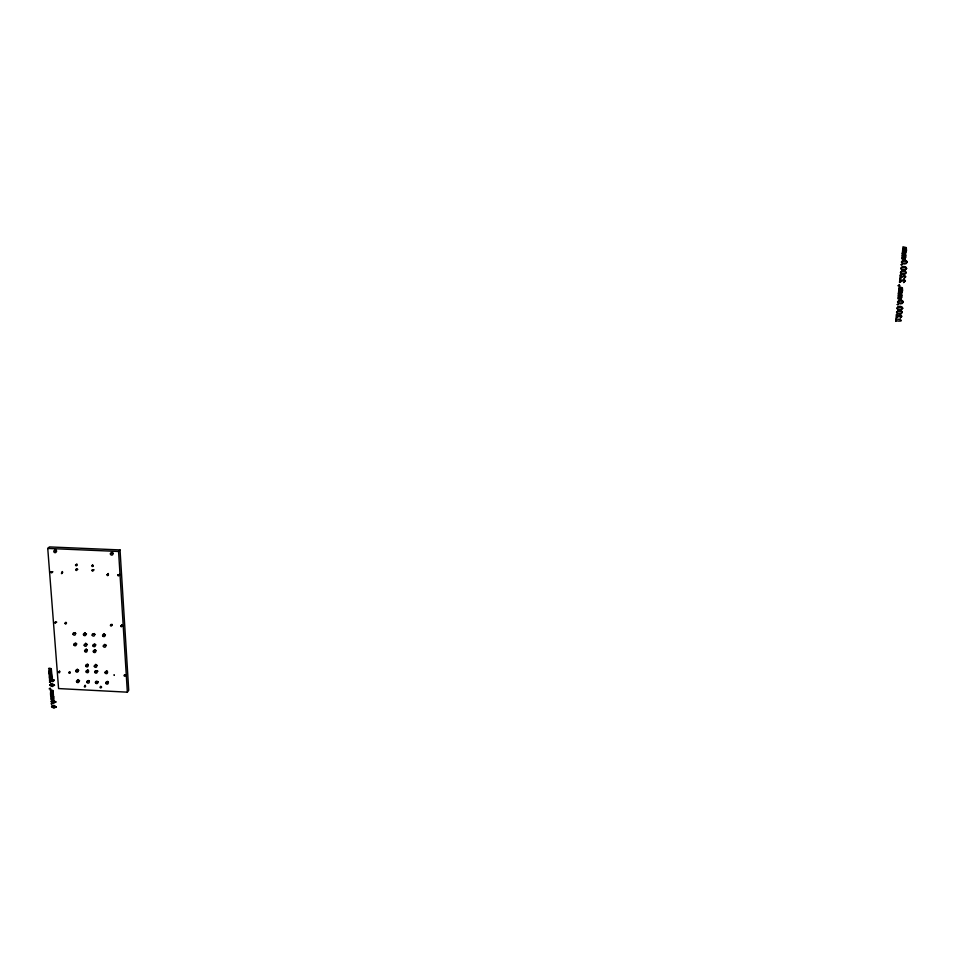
<?xml version="1.0" encoding="UTF-8"?>
<svg xmlns="http://www.w3.org/2000/svg" width="955" height="955" viewBox="0 0 955 955"><rect width="100%" height="100%" fill="white"/><g stroke="black" fill="none" stroke-linecap="round" stroke-linejoin="round"><path stroke-width="1.43" d="M48.98 673.012L51.713 673.132L51.284 668.679C47.726 667.056 47.607 670.076 51.116 669.168C50.543 670.529 46.019 670.685 51.212 670.935L51.224 672.117L48.86 671.532L49.015 674.588L51.522 674.326C51.009 675.674 46.437 675.842 51.606 676.092L51.63 677.262L49.266 676.677L49.302 678.146L52.119 678.277L52.406 677.346L51.689 673.836L48.992 673.132M52.871 571.699L52.227 572.343L51.474 571.627M56.739 622.147C53.05 621.657 56.333 625.179 55.354 622.075M76.925 565.288L76.173 564.572L76.83 563.928M76.555 568.667L76.878 569.61L77.821 569.407M65.823 622.242L66.504 623.269M74.383 632.795L75.397 633.738L75.314 632.592M92.444 564.93L93.124 565.981M94.091 569.789L93.435 570.433L92.683 569.729M86.105 633.69L84.84 633.965L85.365 632.998M79.146 680.581L77.88 680.843L78.752 680.008M86.857 644.291L85.58 644.553L86.463 643.694M93.471 633.714L94.485 634.669L94.402 633.523M96.025 670.744L96.682 671.747L97.219 670.804M105.229 634.621L103.952 634.884L104.489 633.917M105.933 645.222L104.656 645.496L105.551 644.637M100.669 686.239L101.672 687.17M121.572 624.916L121.882 625.835L122.825 625.644M127.349 692.172L128.734 690.286L120.032 549.925L49.409 546.917L47.75 548.433L58.577 688.567L127.349 692.172L118.575 551.465L120.032 549.925M62.29 571.52L62.385 572.702M111.986 552.539C110.876 554.974 114.803 552.742 111.986 552.539A1.289 1.158 36.8 0 0 113.036 553.566M59.449 670.899L59.532 672.034M94.843 649.937C93.781 652.265 97.589 650.14 94.843 649.937A1.253 1.11 33.4 0 0 95.87 650.761M88.648 671.019L87.335 670.625L88.326 670.112M95.858 664.728L96.288 665.957L96.825 665.014M89.328 680.784L88.075 681.046L89.376 681.44M85.114 685.189C86.642 688.662 82.214 685.976 85.544 686.418M107.617 671.986L106.303 671.592L107.306 671.078M97.983 681.882L96.67 681.488M100.633 686.86C102.615 689.295 97.685 687.075 101.29 686.597M106.924 682.348L107.688 682.061M124.616 675.09C126.824 677.429 121.655 675.46 125.296 674.851M84.697 686.048L85.496 685.762M96.574 681.81L97.362 681.524A1.242 1.098 32.2 0 0 97.935 681.703M87.967 681.369L88.755 681.082M106.22 671.89L106.996 671.628M77.642 680.831L78.453 680.545M95.858 671.365L96.646 671.102M87.227 670.923L88.027 670.661M95.452 665.563L96.24 665.301M69.297 672.248C71.697 674.552 66.289 672.618 70.133 672.01M76.878 670.386L77.701 670.124M86.809 665.122L87.621 664.871M58.983 671.723C61.407 674.015 55.963 672.081 59.831 671.484M94.438 650.749L95.225 650.522M85.771 650.319L86.571 650.092M104.465 645.413L105.241 645.186M94.032 644.9L94.832 644.673M85.353 644.47L86.165 644.255M74.956 643.957L75.779 643.742M103.749 634.8L104.537 634.586M93.303 634.287L94.103 634.084M121.44 625.477L122.192 625.274M84.601 633.869L85.413 633.654M110.923 624.94C113.406 627.232 107.903 625.37 111.711 624.773M74.18 633.356L75.003 633.153M65.609 622.803L66.444 622.612M55.772 550.032L55.199 550.355A1.289 1.146 38.4 0 0 53.838 551.739A1.289 1.146 38.4 0 0 55.951 552.372A1.289 1.146 38.4 0 0 55.247 550.331L55.879 551.405L56.417 550.402M55.187 622.302L56.047 622.111M108.381 573.477L107.724 574.134L108.476 574.838M112.093 625.37L111.078 624.415L112.296 624.475M86.523 649.436L86.272 650.641L87.144 649.794M114.123 674.743C114.612 675.913 113.884 674.887 114.17 675.4M125.678 675.424L124.604 674.815M61.753 572.212C60.678 575.805 63.078 571.782 62.696 572.129M118.408 574.731C120.437 577.321 115.352 574.862 119.029 574.635M107.64 574.277L108.428 574.158M92.575 569.86L93.387 569.753M76.352 569.144L77.188 569.037M51.295 571.735C53.778 574.194 48.204 571.985 52.179 571.663M92.265 565.372C94.76 567.795 89.185 565.682 93.077 565.3M76.042 564.68C78.525 567.115 72.95 564.954 76.878 564.608M111.592 553.231L112.38 553.148M54.96 550.796L55.832 550.725M902.356 253.171C903.227 252.108 907.728 253.767 905.734 251.989L906.522 250.699L906.283 247.584L902.976 246.796L902.797 248.646L905.388 248.109L906.259 248.813L905.65 249.709L902.75 249.04L902.571 250.914L904.803 250.365L906.044 251.046L905.447 251.953L902.535 251.308L902.153 255.176L904.743 254.651L905.627 255.355L905.018 256.238L902.224 255.57L901.938 257.444L905.053 256.99L904.803 258.483C896.745 257.289 906.88 261.407 905.089 258.519L905.889 257.229L905.638 254.126L902.344 253.326M898.464 293.209C899.3 292.063 903.752 293.877 901.818 292.051L902.606 290.774L902.356 287.706L899.073 286.918L898.894 288.744L901.472 288.231L902.344 288.923L901.735 289.795L898.858 289.126L898.679 290.988L900.899 290.439L902.129 291.12L901.532 292.015L898.643 291.371L898.273 295.179L900.84 294.665L901.711 295.358L901.114 296.229L898.345 295.561L898.058 297.411L901.138 296.969L900.899 298.438C892.949 297.28 902.869 301.231 901.186 298.473L901.974 297.208L901.723 294.152L898.452 293.352M47.75 548.433L118.575 551.465M50.615 694.774L53.432 694.918L52.991 690.501C49.505 688.889 49.35 691.898 52.835 690.99C52.25 692.327 47.762 692.482 52.919 692.745L52.931 693.903L50.496 693.318L50.734 696.35L53.241 696.088C52.656 697.437 48.168 697.58 53.325 697.842L53.337 699L50.902 698.415L51.021 699.872L53.826 700.015L53.898 696.326L50.627 694.906M78 669.574C75.612 669.228 78.62 672.129 78.262 669.837M70.181 672.666L69.44 671.974M76.078 643.181L75.827 644.398L75.385 643.145A1.253 1.11 34.2 0 0 76.913 643.992M95.13 644.124L94.867 645.341L94.438 644.088A1.253 1.11 33.6 0 0 96.025 644.912M119.614 574.313L119.423 575.244L118.325 574.6M87.406 650.355A1.253 1.11 33.6 0 1 86.141 648.839M95.082 634.371A1.265 1.11 34 0 1 93.757 633.595M105.456 634.872A1.265 1.11 33.7 0 1 104.059 633.75M106.399 645.425A1.253 1.11 33.3 0 1 104.764 644.291M87.394 644.482A1.253 1.11 33.9 0 1 85.711 643.097M86.523 633.929A1.265 1.11 34.3 0 1 84.959 632.688M75.851 633.44A1.265 1.11 34.6 0 1 74.765 632.795M97.028 665.539A1.253 1.098 32.8 0 1 95.775 664.298M88.182 665.062A1.253 1.098 33.1 0 1 87.239 664.238M88.433 670.792A1.253 1.098 32.9 0 1 87.597 669.873M78.799 670.338A1.253 1.098 33.2 0 1 77.26 669.097M79.611 680.736A1.242 1.086 32.8 0 1 78.023 679.566M89.364 681.261A1.242 1.086 32.5 0 1 88.397 680.461M108.476 682.264A1.253 1.098 31.9 0 1 107.27 681.357M107.449 671.783A1.253 1.098 32.3 0 1 106.566 670.911M98.019 671.21A1.253 1.098 32.6 0 1 96.562 670.923M56.739 551.154A1.289 1.146 38.4 0 1 55.438 549.591M75.66 569.634C76.818 572.391 77.701 567.712 75.66 569.634M50.09 688.519L50.734 689.033L50.161 688.173L49.159 688.853L50.09 688.519M64.94 623.245C65.979 625.979 67.029 621.466 64.94 623.245M106.96 574.743C107.987 577.536 109.097 572.905 106.96 574.743M895.945 319.101L895.73 321.358L896.053 320.737C904.278 322.241 901.866 318.934 895.945 319.101M896.375 314.792L896.065 317.991L900.147 315.568L901.293 316.69L900.076 318.087L901.938 316.415L900.565 314.875L896.781 317.191L897.605 314.482L896.375 314.792M899.825 279.266L899.503 282.513L903.621 280.054L904.779 281.176L903.549 282.596L905.424 280.901L904.039 279.338L900.231 281.701L901.066 278.956L899.825 279.266M900.219 275.112L899.908 278.359L904.027 275.888L905.185 277.022L903.955 278.442L905.829 276.747L904.457 275.183L900.637 277.547L901.472 274.789L900.219 275.112M91.895 570.302C92.826 573.119 94.115 568.559 91.895 570.302M899.204 285.306L899.885 285.927L899.359 284.877L897.975 285.772L899.204 285.306M87.001 664.513C87.299 667.139 89.376 663.439 87.001 664.513M107.067 681.703C107.366 684.317 109.455 680.64 107.067 681.703M120.796 625.823C121.381 628.653 123.195 624.391 120.796 625.823M50.305 682.157L49.529 682.121L50.305 682.157M52.012 703.847L51.248 703.811L52.012 703.847M902.081 264.762L901.126 264.738L902.081 264.762M898.201 304.609L897.258 304.585L898.201 304.609M54.125 680.223L53.361 681.404L51.868 681.619L49.385 680.008L51.666 678.623L54.125 680.223M54.507 685.177L52.262 686.55L49.767 684.95L52.048 683.577L54.507 685.177M55.82 701.949L53.576 703.31L51.104 701.722L53.373 700.361L55.82 701.949M56.202 706.843L53.958 708.204L51.486 706.616L53.755 705.256L56.202 706.843M50.066 679.351L49.565 679.984L50.496 680.796L53.934 680.235L50.066 679.351M50.46 684.305L49.958 684.926L50.878 685.738L54.328 685.177L50.46 684.305M907.25 262.148L906.044 263.675L904.146 264.01L902.033 263.401L901.413 262.064L902.952 260.44L904.552 260.214L906.379 260.667L907.25 262.148M906.629 268.427L905.424 269.943L903.537 270.265L901.425 269.668L900.804 268.331L902.344 266.708L903.931 266.493L905.77 266.946L906.629 268.427M906.223 272.593L905.018 274.109L903.132 274.431L901.019 273.834L900.398 272.497L901.938 270.886L903.526 270.659L905.364 271.113L906.223 272.593M51.785 701.077L51.284 701.686L52.203 702.498L55.629 701.949L51.785 701.077M52.167 705.972L51.677 706.593L52.597 707.404L56.023 706.843L52.167 705.972M903.335 302.055L902.129 303.547L900.255 303.869L898.154 303.272L897.533 301.947L899.073 300.359L900.649 300.145L902.475 300.598L903.335 302.055M902.726 308.226L901.532 309.718L899.646 310.029L897.557 309.432L896.936 308.119L898.464 306.531L900.052 306.316L901.866 306.77L902.726 308.226M902.32 312.333L901.126 313.813L899.252 314.135L897.151 313.538L896.542 312.225L898.07 310.638L899.646 310.423L901.46 310.876L902.32 312.333M902.403 261.204L901.651 262.016L902.618 263.019L905.77 263.091L907.023 262.171L905.985 261.193L902.403 261.204M901.795 267.472L901.043 268.283L902.009 269.286L905.149 269.358L906.402 268.439L905.376 267.46L901.795 267.472M901.389 271.65L900.637 272.45L901.604 273.452L904.743 273.524L905.997 272.605L904.958 271.638L901.389 271.65M898.524 301.112L897.772 301.911L898.739 302.902L901.854 302.974L903.108 302.067L902.069 301.112L898.524 301.112M897.927 307.283L897.175 308.071L898.13 309.062L901.257 309.145L902.499 308.238L901.472 307.283L897.927 307.283M897.521 311.39L896.781 312.178L897.736 313.168L900.852 313.252L902.093 312.345L901.066 311.39L897.521 311.39M102.674 635.803A1.265 1.122 33.7 0 0 104.775 636.257A1.265 1.122 33.7 0 0 103.928 634.323A1.265 1.122 33.7 0 0 102.674 635.803M83.479 634.729A1.265 1.11 34.3 0 0 85.532 635.421A1.265 1.11 34.3 0 0 84.923 633.44A1.265 1.11 34.3 0 0 83.479 634.729M73.069 634.251A1.265 1.11 34.6 0 0 75.135 634.896A1.265 1.11 34.6 0 0 74.478 632.914A1.265 1.11 34.6 0 0 73.069 634.251M92.253 635.338A1.265 1.11 34 0 0 94.354 635.708A1.265 1.11 34 0 0 93.435 633.81A1.265 1.11 34 0 0 92.253 635.338M84.661 651.226A1.265 1.11 33.6 0 0 86.726 651.847A1.265 1.11 33.6 0 0 86.046 649.878A1.265 1.11 33.6 0 0 84.661 651.226M93.375 651.776A1.265 1.11 33.3 0 0 95.476 652.181A1.265 1.11 33.3 0 0 94.581 650.283A1.265 1.11 33.3 0 0 93.375 651.776M86.893 682.324A1.253 1.098 32.5 0 0 88.97 682.801A1.253 1.098 32.5 0 0 88.158 680.903A1.253 1.098 32.5 0 0 86.893 682.324M92.945 645.866A1.265 1.11 33.6 0 0 95.034 646.38A1.265 1.11 33.6 0 0 94.247 644.446A1.265 1.11 33.6 0 0 92.945 645.866M110.41 554.031A1.289 1.158 36.8 0 0 112.451 554.903A1.289 1.158 36.8 0 0 112.033 552.826A1.289 1.158 36.8 0 0 110.41 554.031M75.767 671.234A1.253 1.098 33.2 0 0 77.797 671.926A1.253 1.098 33.2 0 0 77.212 669.968A1.253 1.098 33.2 0 0 75.767 671.234M103.367 646.356A1.265 1.11 33.2 0 0 105.444 646.917A1.265 1.11 33.2 0 0 104.704 644.959A1.265 1.11 33.2 0 0 103.367 646.356M105.11 672.75A1.253 1.098 32.2 0 0 107.151 673.418A1.253 1.098 32.2 0 0 106.542 671.472A1.253 1.098 32.2 0 0 105.11 672.75M95.5 682.765A1.253 1.098 32.2 0 0 97.577 683.267A1.253 1.098 32.2 0 0 96.777 681.357A1.253 1.098 32.2 0 0 95.5 682.765M105.814 683.219A1.253 1.098 31.9 0 0 107.867 683.864A1.253 1.098 31.9 0 0 107.223 681.918A1.253 1.098 31.9 0 0 105.814 683.219M86.201 671.998A1.253 1.098 32.8 0 0 88.302 672.284A1.253 1.098 32.8 0 0 87.299 670.446A1.253 1.098 32.8 0 0 86.201 671.998M85.735 666.065A1.253 1.098 33.1 0 0 87.8 666.602A1.253 1.098 33.1 0 0 87.048 664.668A1.253 1.098 33.1 0 0 85.735 666.065M76.555 681.715A1.253 1.086 32.8 0 0 78.608 682.324A1.253 1.086 32.8 0 0 77.916 680.39A1.253 1.086 32.8 0 0 76.555 681.715M73.833 644.828A1.265 1.11 34.2 0 0 75.899 645.508A1.265 1.11 34.2 0 0 75.266 643.527A1.265 1.11 34.2 0 0 73.833 644.828M84.279 645.461A1.265 1.11 33.8 0 0 86.38 645.938A1.265 1.11 33.8 0 0 85.544 644.004A1.265 1.11 33.8 0 0 84.279 645.461M94.342 666.423A1.253 1.098 32.8 0 0 96.383 667.103A1.253 1.098 32.8 0 0 95.775 665.134A1.253 1.098 32.8 0 0 94.342 666.423M94.736 672.225A1.253 1.098 32.6 0 0 96.789 672.893A1.253 1.098 32.6 0 0 96.169 670.935A1.253 1.098 32.6 0 0 94.736 672.225"/></g></svg>
